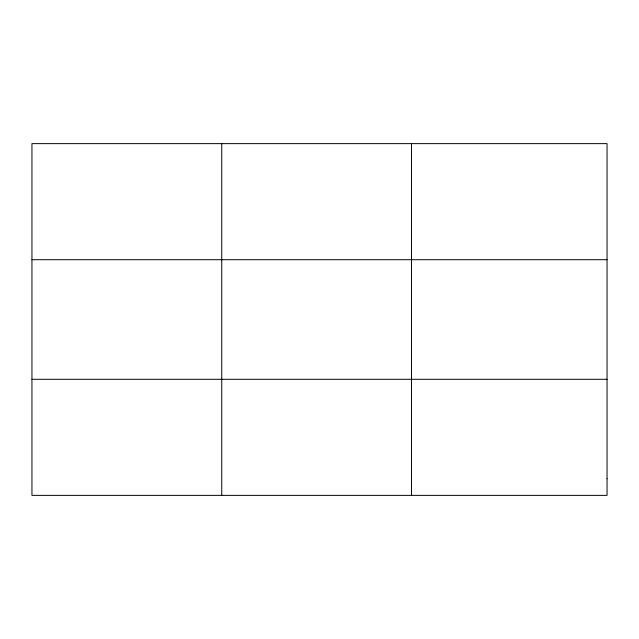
<?xml version="1.0" encoding="UTF-8"?>
<svg xmlns="http://www.w3.org/2000/svg" width="639" height="639" viewBox="0 0 639 639"><rect width="100%" height="100%" fill="white"/><g stroke="black" fill="none" stroke-linecap="round" stroke-linejoin="round"><path stroke-width="0.96" d="M221.733 143.631L221.733 495.369M411.516 143.631L411.516 495.369M31.95 259.706L607.05 259.706M31.95 379.294L607.05 379.294M607.05 478.787L607.05 495.369L31.95 495.369L31.95 143.631L607.05 143.631L607.05 478.787"/></g></svg>
